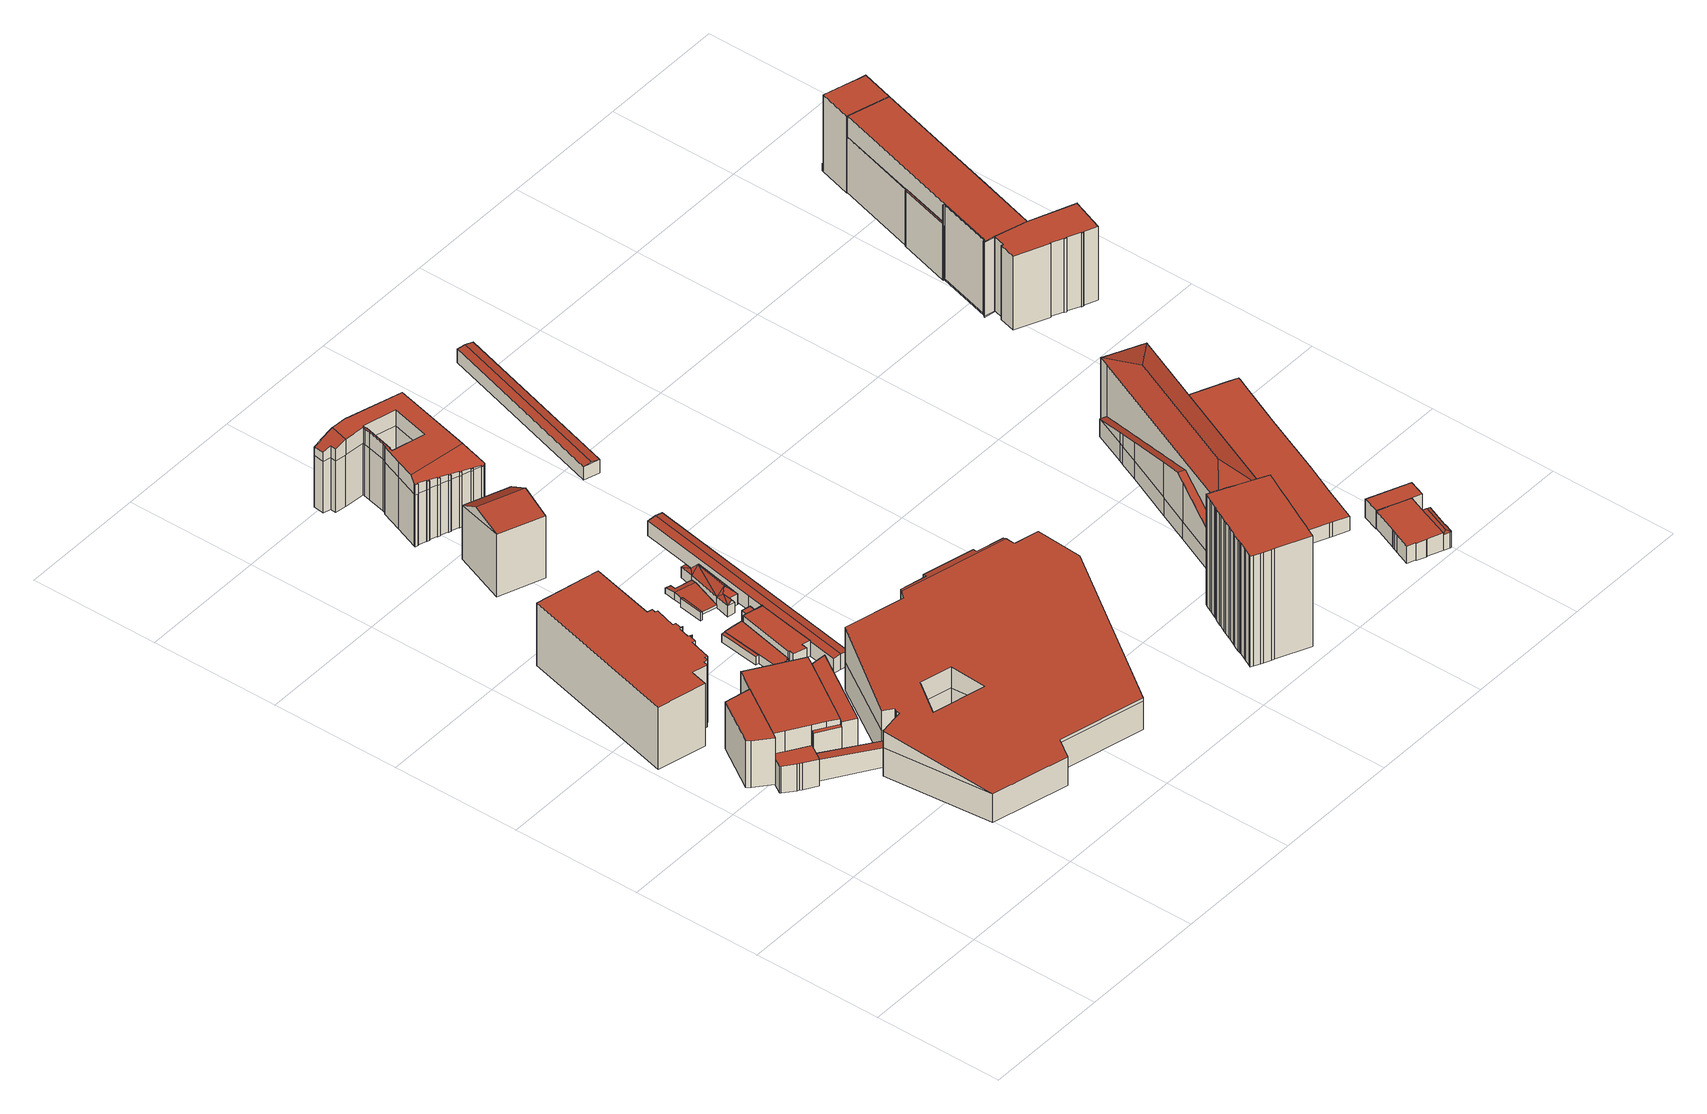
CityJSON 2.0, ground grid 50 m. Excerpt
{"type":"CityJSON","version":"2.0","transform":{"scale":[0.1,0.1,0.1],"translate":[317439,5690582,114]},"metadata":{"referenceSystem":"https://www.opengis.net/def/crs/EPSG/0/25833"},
"CityObjects":{
"building1":{"type":"Building","attributes":{"Dachtyp_tdc":"tdcPolyFlatRoof","Gemeindeschluessel":14713000,"Dachneigung":0,"QualitaetDacherkennung":82,"Geometrietyp2DReferenz":"3000","function":"31001_9998","roofType":"1000","measuredHeight":19.94},"geometry":[{"type":"MultiSurface","lod":"2","boundaries":[[[0,1,2,3]],[[1,4,5,2]],[[4,6,7,5]],[[6,8,9,7]],[[8,10,11,9]],[[10,0,3,11]],[[10,8,6,4,1,0]],[[3,2,5,7,9,11]]],"semantics":{"surfaces":[{"type":"WallSurface"},{"type":"RoofSurface"},{"type":"GroundSurface"}],"values":[0,0,0,0,0,0,1,2]}}]},
"building2":{"type":"Building","attributes":{"Gemeindeschluessel":14713000,"Geometrietyp2DReferenz":"3000","function":"31001_9998","roofType":"9999"},"children":["building2-1","building2-2"]},
"building2-1":{"type":"BuildingPart","attributes":{"Dachtyp_tdc":"tdcPolyFlatRoof","Dachneigung":0,"QualitaetDacherkennung":34,"Geometrietyp2DReferenz":"3000","roofType":"1000","measuredHeight":11.23},"parents":["building2"],"geometry":[{"type":"MultiSurface","lod":"2","boundaries":[[[12,13,14,15]],[[13,16,17,14]],[[16,18,19,17]],[[18,20,21,19]],[[20,22,23,21]],[[20,18,16,13,12,24,25,26,27,28,29,22]],[[23,30,31,32,33,34,35,15,14,17,19,21]],[[22,29,30,23]],[[29,28,31,30]],[[28,27,32,31]],[[27,26,36,33,32]],[[25,24,35,34,37]],[[24,12,15,35]],[[37,36,26,25]],[[37,34,33,36]]],"semantics":{"surfaces":[{"type":"WallSurface"},{"type":"RoofSurface"},{"type":"GroundSurface"},{"type":"ClosureSurface"}],"values":[0,0,0,0,0,1,2,0,0,0,0,0,0,0,3]}}]},
"building2-2":{"type":"BuildingPart","attributes":{"Dachtyp_tdc":"tdcPolyFlatRoof","Dachneigung":2.83,"QualitaetDacherkennung":65,"Geometrietyp2DReferenz":"3000","roofType":"2100","measuredHeight":9.25},"parents":["building2"],"geometry":[{"type":"MultiSurface","lod":"2","boundaries":[[[38,39,40,41]],[[39,37,34,40]],[[36,42,43,33]],[[42,44,45,43]],[[44,46,47,45]],[[46,38,41,47]],[[46,44,42,36,37,39,38]],[[41,40,34,33,43,45,47]],[[36,33,34,37]]],"semantics":{"surfaces":[{"type":"WallSurface"},{"type":"RoofSurface"},{"type":"GroundSurface"},{"type":"ClosureSurface"}],"values":[0,0,0,0,0,0,1,2,3]}}]},
"building3":{"type":"Building","attributes":{"name":"Kustodie,Universität Leipzig","Dachtyp_tdc":"tdcPolyFlatRoof","Gemeindeschluessel":14713000,"Dachneigung":0,"QualitaetDacherkennung":0,"Geometrietyp2DReferenz":"3000","BezugspunktDach":"2000","function":"31001_3034","measuredHeight":26.54},"geometry":[{"type":"MultiSurface","lod":"2","boundaries":[[[48,49,50,51,52,53,54,55,56,57,58,59,60,61,62,63,64,65,66,67,68,69,70,71]],[[62,61,72,73]],[[71,70,74,75]],[[70,69,76,74]],[[69,68,77,76]],[[68,67,78,77]],[[67,66,79,78]],[[66,65,80,79]],[[65,64,81,80]],[[64,63,82,81]],[[63,62,73,82]],[[58,57,83,84]],[[61,60,85,72]],[[60,59,86,85]],[[59,58,84,86]],[[57,56,87,83]],[[56,55,88,87]],[[55,54,89,88]],[[54,53,90,89]],[[53,52,91,90]],[[52,51,92,91]],[[51,50,93,92]],[[50,49,94,93]],[[49,48,95,94]],[[48,71,75,95]],[[75,74,76,77,78,79,80,81,82,73,72,85,86,84,83,87,88,89,90,91,92,93,94,95]]],"semantics":{"surfaces":[{"type":"RoofSurface"},{"type":"WallSurface"},{"type":"GroundSurface"}],"values":[0,1,1,1,1,1,1,1,1,1,1,1,1,1,1,1,1,1,1,1,1,1,1,1,1,2]}}]},
"building4":{"type":"Building","attributes":{"Dachtyp_tdc":"tdcPolyFlatRoof","Gemeindeschluessel":14713000,"Dachneigung":0,"QualitaetDacherkennung":88,"Geometrietyp2DReferenz":"3000","function":"31001_9998","roofType":"1000","measuredHeight":20.1},"geometry":[{"type":"MultiSurface","lod":"2","boundaries":[[[96,97,98,99]],[[97,100,101,98]],[[100,102,103,101]],[[102,104,105,103]],[[104,10,106,105]],[[10,8,107,106]],[[8,108,109,107]],[[108,110,111,109]],[[110,112,113,111]],[[112,96,99,113]],[[112,110,108,8,10,104,102,100,97,96]],[[99,98,101,103,105,106,107,109,111,113]]],"semantics":{"surfaces":[{"type":"WallSurface"},{"type":"RoofSurface"},{"type":"GroundSurface"}],"values":[0,0,0,0,0,0,0,0,0,0,1,2]}}]},
"building5":{"type":"Building","attributes":{"Gemeindeschluessel":14713000,"Geometrietyp2DReferenz":"3000","function":"31001_9998","roofType":"9999"},"children":["building5-1","building5-2"]},
"building5-1":{"type":"BuildingPart","attributes":{"Dachtyp_tdc":"tdcPolyFlatRoof","Dachneigung":0,"QualitaetDacherkennung":3,"Geometrietyp2DReferenz":"3000","roofType":"1000","measuredHeight":17.91},"parents":["building5"],"geometry":[{"type":"MultiSurface","lod":"2","boundaries":[[[114,115,116,117]],[[115,118,101,116]],[[118,119,99,101]],[[119,118,115,114]],[[117,116,101,99]],[[117,99,119,114]]],"semantics":{"surfaces":[{"type":"WallSurface"},{"type":"RoofSurface"},{"type":"GroundSurface"},{"type":"ClosureSurface"}],"values":[0,0,0,1,2,3]}}]},
"building5-2":{"type":"BuildingPart","attributes":{"Dachtyp_tdc":"tdcPolyFlatRoof","Dachneigung":0,"QualitaetDacherkennung":80,"Geometrietyp2DReferenz":"3000","roofType":"1000","measuredHeight":20.14},"parents":["building5"],"geometry":[{"type":"MultiSurface","lod":"2","boundaries":[[[120,121,122,123]],[[121,124,114,117,122]],[[96,112,113,99,119]],[[112,120,123,113]],[[112,96,124,121,120]],[[123,122,117,99,113]],[[119,114,124,96]],[[119,99,117,114]]],"semantics":{"surfaces":[{"type":"WallSurface"},{"type":"RoofSurface"},{"type":"GroundSurface"},{"type":"ClosureSurface"}],"values":[0,0,0,0,1,2,0,3]}}]},
"building6":{"type":"Building","attributes":{"Gemeindeschluessel":14713000,"Geometrietyp2DReferenz":"3000","function":"31001_9998","roofType":"9999"},"children":["building6-1","building6-2","building6-3","building6-4"]},
"building6-1":{"type":"BuildingPart","attributes":{"Dachtyp_tdc":"tdcPolyFlatRoof","Dachneigung":0,"QualitaetDacherkennung":92,"Geometrietyp2DReferenz":"3000","roofType":"1000","measuredHeight":3.62},"parents":["building6"],"geometry":[{"type":"MultiSurface","lod":"2","boundaries":[[[125,126,127,128]],[[126,129,130,127]],[[129,131,132,130]],[[131,133,134,135,132]],[[136,137,138,139,140]],[[137,141,142,138]],[[141,143,144,142]],[[141,137,136,133,131,129,126,125,143]],[[144,128,127,130,132,135,139,138,142]],[[128,144,143,125]],[[140,134,133,136]],[[140,139,135,134]]],"semantics":{"surfaces":[{"type":"WallSurface"},{"type":"RoofSurface"},{"type":"GroundSurface"},{"type":"ClosureSurface"}],"values":[0,0,0,0,0,0,0,1,2,3,0,3]}}]},
"building6-2":{"type":"BuildingPart","attributes":{"Dachtyp_tdc":"tdcPolyFlatRoof","Dachneigung":0,"QualitaetDacherkennung":89,"Geometrietyp2DReferenz":"3000","roofType":"1000","measuredHeight":3.5},"parents":["building6"],"geometry":[{"type":"MultiSurface","lod":"2","boundaries":[[[145,146,147,148]],[[146,140,139,147]],[[140,146,145,134]],[[135,148,147,139]],[[134,145,148,135]],[[135,139,140,134]]],"semantics":{"surfaces":[{"type":"WallSurface"},{"type":"RoofSurface"},{"type":"GroundSurface"},{"type":"ClosureSurface"}],"values":[0,0,1,2,0,3]}}]},
"building6-3":{"type":"BuildingPart","attributes":{"Dachtyp_tdc":"tdcPolyFlatRoof","Dachneigung":0,"QualitaetDacherkennung":37,"Geometrietyp2DReferenz":"3000","roofType":"1000","measuredHeight":6.51},"parents":["building6"],"geometry":[{"type":"MultiSurface","lod":"2","boundaries":[[[149,150,151,152]],[[150,153,125,128,151]],[[154,155,156,144,143]],[[157,158,159,160]],[[158,161,162,159]],[[161,163,164,162]],[[163,165,166,164]],[[165,149,152,166]],[[165,163,161,158,157,155,154,153,150,149]],[[152,151,128,144,156,160,159,162,164,166]],[[143,125,153,154]],[[143,144,128,125]],[[160,156,155,157]]],"semantics":{"surfaces":[{"type":"WallSurface"},{"type":"RoofSurface"},{"type":"GroundSurface"},{"type":"ClosureSurface"}],"values":[0,0,0,0,0,0,0,0,1,2,0,3,3]}}]},
"building6-4":{"type":"BuildingPart","attributes":{"Dachtyp_tdc":"tdcPolyFlatRoof","Dachneigung":0,"QualitaetDacherkennung":63,"Geometrietyp2DReferenz":"3000","roofType":"1000","measuredHeight":6.68},"parents":["building6"],"geometry":[{"type":"MultiSurface","lod":"2","boundaries":[[[167,168,169,170]],[[168,171,172,169]],[[171,173,174,172]],[[173,175,157,160,174]],[[176,167,170,156,155]],[[176,175,173,171,168,167]],[[170,169,172,174,160,156]],[[155,157,175,176]],[[155,156,160,157]]],"semantics":{"surfaces":[{"type":"WallSurface"},{"type":"RoofSurface"},{"type":"GroundSurface"},{"type":"ClosureSurface"}],"values":[0,0,0,0,0,1,2,0,3]}}]},
"building7":{"type":"Building","attributes":{"name":"Gewandhaus zu Leipzig","Dachtyp_tdc":"tdcFreeFormRoof","Gemeindeschluessel":14713000,"Dachneigung":10.01,"QualitaetDacherkennung":4,"Geometrietyp2DReferenz":"3000","function":"31001_3032","roofType":"5000","measuredHeight":27.08},"geometry":[{"type":"MultiSurface","lod":"2","boundaries":[[[177,178,179,180]],[[178,181,182,179]],[[183,184,185,186]],[[184,187,188,185]],[[187,189,190,188]],[[189,191,192,190]],[[193,194,195,196,197,198,199,200]],[[201,202,203,204,205,206,207,208,209,210,211,212,213,214,215,200,199,216],[217,218,219,220]],[[221,216,199,198,222]],[[223,201,216,221]],[[224,215,214,225]],[[226,193,200,215,224]],[[225,214,213,227]],[[227,213,212,228]],[[228,212,211,229]],[[229,211,210]],[[209,208,230]],[[230,208,207,231]],[[231,207,206,183]],[[181,217,220,232]],[[232,220,219,177]],[[177,219,218,178]],[[178,218,217,181]],[[183,206,205,184]],[[184,205,204,187]],[[187,204,203,189]],[[189,203,202,191]],[[191,202,201,223]],[[222,198,197,233]],[[233,197,196,234]],[[234,196,195,235]],[[235,195,194,236]],[[236,194,193,226]],[[192,237,238,239,240,241,242,243,244,245,246,247,248,249,250,251,252,253,186,185,188,190],[182,254,180,179]],[[191,223,237,192]],[[223,221,238,237]],[[221,222,239,238]],[[222,233,240,239]],[[233,234,241,240]],[[234,235,242,241]],[[235,236,243,242]],[[236,226,244,243]],[[226,224,245,244]],[[224,225,246,245]],[[225,227,247,246]],[[227,228,248,247]],[[228,229,249,248]],[[229,210,250,249]],[[210,209,251,250]],[[209,230,252,251]],[[230,231,253,252]],[[231,183,186,253]],[[181,232,254,182]],[[232,177,180,254]]],"semantics":{"surfaces":[{"type":"WallSurface"},{"type":"RoofSurface"},{"type":"GroundSurface"}],"values":[0,0,0,0,0,0,1,1,0,0,0,0,0,0,0,0,0,0,0,0,0,0,0,0,0,0,0,0,0,0,0,0,0,2,0,0,0,0,0,0,0,0,0,0,0,0,0,0,0,0,0,0,0,0]}}]},
"building8":{"type":"Building","attributes":{"Dachtyp_tdc":"tdcGableRoof","Gemeindeschluessel":14713000,"Dachneigung":10.19,"QualitaetDacherkennung":39,"Geometrietyp2DReferenz":"3000","function":"31001_9998","roofType":"3100","measuredHeight":28.81},"geometry":[{"type":"MultiSurface","lod":"2","boundaries":[[[255,256,257,258]],[[256,259,260,257]],[[259,261,262,260]],[[261,255,258,262]],[[259,256,263]],[[255,261,264]],[[256,255,264,263]],[[261,259,263,264]],[[258,257,260,262]]],"semantics":{"surfaces":[{"type":"WallSurface"},{"type":"RoofSurface"},{"type":"GroundSurface"}],"values":[0,0,0,0,0,0,1,1,2]}}]},
"building9":{"type":"Building","attributes":{"Gemeindeschluessel":14713000,"Geometrietyp2DReferenz":"3000","function":"31001_9998","roofType":"9999"},"children":["building9-1","building9-2"]},
"building9-1":{"type":"BuildingPart","attributes":{"Dachtyp_tdc":"tdcGableRoof","Dachneigung":10.36,"QualitaetDacherkennung":42,"Geometrietyp2DReferenz":"3000","roofType":"3100","measuredHeight":3.17},"parents":["building9"],"geometry":[{"type":"MultiSurface","lod":"2","boundaries":[[[265,266,267,268]],[[266,269,270,267]],[[269,271,272,270]],[[271,273,274,272]],[[273,275,276,274]],[[275,277,278,276]],[[279,280,281,282]],[[280,283,284,281]],[[283,285,286,284]],[[285,287,288,286]],[[287,265,268,288]],[[283,280,279,277,275,273,271]],[[271,269,266,265,287,285,283]],[[268,267,270,272,274,276,278,282,281,284,286,288]],[[282,278,277,279]]],"semantics":{"surfaces":[{"type":"WallSurface"},{"type":"RoofSurface"},{"type":"GroundSurface"},{"type":"ClosureSurface"}],"values":[0,0,0,0,0,0,0,0,0,0,0,1,1,2,3]}}]},
"building9-2":{"type":"BuildingPart","attributes":{"Dachtyp_tdc":"tdcPolyFlatRoof","Dachneigung":0,"QualitaetDacherkennung":47,"Geometrietyp2DReferenz":"3000","roofType":"1000","measuredHeight":3.51},"parents":["building9"],"geometry":[{"type":"MultiSurface","lod":"2","boundaries":[[[289,290,291,292]],[[290,293,279,282,291]],[[294,289,292,278,277]],[[294,293,290,289]],[[292,291,282,278]],[[277,279,293,294]],[[277,278,282,279]]],"semantics":{"surfaces":[{"type":"WallSurface"},{"type":"RoofSurface"},{"type":"GroundSurface"},{"type":"ClosureSurface"}],"values":[0,0,0,1,2,0,3]}}]},
"building10":{"type":"Building","attributes":{"Dachtyp_tdc":"tdcFreeFormRoof","Gemeindeschluessel":14713000,"Dachneigung":47.66,"QualitaetDacherkennung":9,"Geometrietyp2DReferenz":"3000","function":"31001_9998","roofType":"5000","measuredHeight":7.97},"geometry":[{"type":"MultiSurface","lod":"2","boundaries":[[[295,296,297,298]],[[296,299,300,297]],[[299,301,302,300]],[[301,303,304,302]],[[303,305,306,304]],[[305,307,274,306]],[[307,308,270,274]],[[308,309,310,270]],[[309,311,312,310]],[[311,295,298,312]],[[313,311,309]],[[309,314,313]],[[308,314,309]],[[308,315,314]],[[307,315,308]],[[307,316,315]],[[307,317,316]],[[305,317,307]],[[317,305,318]],[[318,305,303]],[[317,318,303,301]],[[316,317,301,299]],[[315,316,299,296]],[[314,315,296,295]],[[313,314,295,311]],[[298,297,300,302,304,306,274,270,310,312]]],"semantics":{"surfaces":[{"type":"WallSurface"},{"type":"RoofSurface"},{"type":"GroundSurface"}],"values":[0,0,0,0,0,0,0,0,0,0,1,1,1,1,1,1,1,1,1,0,1,1,1,1,1,2]}}]},
"building11":{"type":"Building","attributes":{"Gemeindeschluessel":14713000,"Dachneigung":81.08,"Dachorientierung":10.27,"MittlereTraufHoehe":121.99,"QualitaetDacherkennung":98,"ObjektHoehe":6.64,"BodenHoehe":115.72,"Geometrietyp2DReferenz":"3000","AbsoluteHoehe":122.36,"Dachflaeche":582.38,"function":"31001_9998","roofType":"3100","measuredHeight":6.64,"storeysAboveGround":2},"geometry":[{"type":"MultiSurface","lod":"2","boundaries":[[[319,320,321,322]],[[320,323,324,321]],[[323,325,326,324]],[[325,327,328,326]],[[327,329,330,328]],[[329,331,332,330]],[[331,333,334,332]],[[333,319,322,334]],[[329,327,325,323,320]],[[320,319,333,331,329]],[[322,321,324,326,328,330,332,334]]],"semantics":{"surfaces":[{"type":"WallSurface"},{"type":"RoofSurface"},{"type":"GroundSurface"}],"values":[0,0,0,0,0,0,0,0,1,1,2]}}]},
"building12":{"type":"Building","attributes":{"Dachtyp_tdc":"tdcFreeFormRoof","Gemeindeschluessel":14713000,"Dachneigung":0.647,"QualitaetDacherkennung":25,"Geometrietyp2DReferenz":"3000","function":"31001_2000","roofType":"5000","measuredHeight":28.85},"geometry":[{"type":"MultiSurface","lod":"2","boundaries":[[[335,336,337,338]],[[338,337,339,340]],[[340,339,341]],[[342,343,344,345]],[[346,347,343,342]],[[345,344,348,349]],[[349,348,350,351]],[[351,350,352,353]],[[353,352,354,355]],[[355,354,356,357]],[[358,359,360,361]],[[362,363,359,358]],[[361,360,364,365]],[[366,367,368,369]],[[370,371,372,367,366]],[[369,368,373,374]],[[374,373,375,376]],[[376,375,377,378]],[[378,377,379,380]],[[380,379,381,382]],[[382,381,383,384]],[[384,383,385,386]],[[386,385,387,388]],[[388,387,389,390]],[[390,389,391,392]],[[392,391,393,394]],[[394,393,395,396]],[[396,395,397,398]],[[398,397,399,400]],[[400,399,401,402]],[[402,401,403,404]],[[404,403,405,406]],[[406,405,407,408]],[[408,407,409,410]],[[410,409,411,412]],[[412,411,413,414]],[[414,413,363,362]],[[415,416,417]],[[417,416,418,419]],[[419,418,371,370]],[[420,421,422,423,424,425,426,427,428,429,430,431,432,433,434,435,436,437,438,439,440,441,442,443,444,445,446,447,448,449,450,451,452,453,454,455,456,457,458,459,460,461,462,463,464,465,466,467,468,469,470,471,472],[473,474,475,476,477,478,479,480]],[[341,415,421,420]],[[415,417,422,421]],[[417,419,423,422]],[[419,370,424,423]],[[370,366,425,424]],[[366,369,426,425]],[[369,374,427,426]],[[374,376,428,427]],[[376,378,429,428]],[[378,380,430,429]],[[380,382,431,430]],[[382,384,432,431]],[[384,386,433,432]],[[386,388,434,433]],[[388,390,435,434]],[[390,392,436,435]],[[392,394,437,436]],[[394,396,438,437]],[[396,398,439,438]],[[398,400,440,439]],[[400,402,441,440]],[[402,404,442,441]],[[404,406,443,442]],[[406,408,444,443]],[[408,410,445,444]],[[410,412,446,445]],[[412,414,447,446]],[[414,362,448,447]],[[362,358,449,448]],[[358,361,450,449]],[[361,365,451,450]],[[365,481,452,451]],[[481,482,453,452]],[[482,483,454,453]],[[483,484,455,454]],[[484,485,456,455]],[[485,486,457,456]],[[487,488,474,473]],[[488,489,475,474]],[[489,490,476,475]],[[490,491,477,476]],[[491,492,478,477]],[[492,493,479,478]],[[493,494,480,479]],[[494,487,473,480]],[[486,495,458,457]],[[495,346,459,458]],[[346,342,460,459]],[[342,345,461,460]],[[345,349,462,461]],[[349,351,463,462]],[[351,353,464,463]],[[353,355,465,464]],[[355,357,466,465]],[[357,496,467,466]],[[496,497,468,467]],[[497,498,469,468]],[[498,335,470,469]],[[335,338,471,470]],[[338,340,472,471]],[[340,341,420,472]],[[415,341,499,500,372,371,418,416]],[[363,413,411,409,407,405,403,401,399,397,395,393,391,389,387,385,383,381,379,377,375,373,368,367,372,500,501,364,360,359]],[[347,356,354,352,350,348,344,343]],[[341,339,337,336,502,503,499]],[[504,505,506,507,508,509,501,500,499,503,510,356,347,511],[512,513,514,515,516,517,518,519]],[[495,511,347,346]],[[486,504,511,495]],[[496,510,503,497]],[[357,356,510,496]],[[365,364,501,509,481]],[[481,509,508,482]],[[482,508,507,483]],[[483,507,506,484]],[[484,506,505,485]],[[485,505,504,486]],[[487,512,519,488]],[[488,519,518,489]],[[489,518,517,490]],[[490,517,516,491]],[[491,516,515,492]],[[492,515,514,493]],[[493,514,513,494]],[[494,513,512,487]],[[497,503,502,498]],[[498,502,336,335]]],"semantics":{"surfaces":[{"type":"WallSurface"},{"type":"GroundSurface"},{"type":"RoofSurface"}],"values":[0,0,0,0,0,0,0,0,0,0,0,0,0,0,0,0,0,0,0,0,0,0,0,0,0,0,0,0,0,0,0,0,0,0,0,0,0,0,0,0,1,0,0,0,0,0,0,0,0,0,0,0,0,0,0,0,0,0,0,0,0,0,0,0,0,0,0,0,0,0,0,0,0,0,0,0,0,0,0,0,0,0,0,0,0,0,0,0,0,0,0,0,0,0,0,0,0,0,0,0,0,0,2,2,2,2,2,0,0,0,0,0,0,0,0,0,0,0,0,0,0,0,0,0,0,0,0]}}]},
"building13":{"type":"Building","attributes":{"Dachtyp_tdc":"tdcPolyFlatRoof","Gemeindeschluessel":14713000,"Dachneigung":0,"QualitaetDacherkennung":11,"Geometrietyp2DReferenz":"3000","function":"31001_2071","roofType":"1000","measuredHeight":47.09},"geometry":[{"type":"MultiSurface","lod":"2","boundaries":[[[520,521,522,523]],[[521,524,525,522]],[[524,526,527,525]],[[526,528,529,527]],[[528,530,531,529]],[[530,532,533,531]],[[532,534,535,533]],[[534,536,537,535]],[[536,538,539,537]],[[538,540,541,539]],[[540,542,543,541]],[[542,544,545,543]],[[544,546,547,545]],[[546,548,549,547]],[[548,550,551,549]],[[550,552,553,551]],[[552,554,555,553]],[[554,556,557,555]],[[556,558,559,557]],[[558,560,561,559]],[[560,562,563,561]],[[562,564,565,563]],[[564,566,567,565]],[[566,568,569,567]],[[568,570,571,569]],[[570,572,573,571]],[[572,574,575,573]],[[574,576,577,575]],[[576,578,579,577]],[[578,580,581,579]],[[580,582,583,581]],[[582,584,585,583]],[[584,586,587,585]],[[584,582,580,578,576,574,572,570,568,566,564,562,560,558,556,554,552,550,548,546,544,542,540,538,536,534,532,530,528,526,524,521,520,588,589,590,591,592,593,594,595,596,597,598,599,600,601,602,586]],[[587,603,604,605,606,607,608,609,610,611,612,613,614,615,616,617,523,522,525,527,529,531,533,535,537,539,541,543,545,547,549,551,553,555,557,559,561,563,565,567,569,571,573,575,577,579,581,583,585]],[[586,602,603,587]],[[602,601,604,603]],[[601,600,605,604]],[[600,599,606,605]],[[599,598,607,606]],[[598,597,608,607]],[[597,596,609,608]],[[596,595,610,609]],[[595,594,611,610]],[[594,593,612,611]],[[593,592,613,612]],[[592,591,614,613]],[[591,590,615,614]],[[590,589,616,615]],[[589,588,617,616]],[[588,520,523,617]]],"semantics":{"surfaces":[{"type":"WallSurface"},{"type":"RoofSurface"},{"type":"GroundSurface"}],"values":[0,0,0,0,0,0,0,0,0,0,0,0,0,0,0,0,0,0,0,0,0,0,0,0,0,0,0,0,0,0,0,0,0,1,2,0,0,0,0,0,0,0,0,0,0,0,0,0,0,0,0]}}]},
"building14":{"type":"Building","attributes":{"Gemeindeschluessel":14713000,"Dachneigung":80.63,"Dachorientierung":16.43,"MittlereTraufHoehe":121.22,"QualitaetDacherkennung":100,"ObjektHoehe":6.26,"BodenHoehe":115.47,"Geometrietyp2DReferenz":"3000","AbsoluteHoehe":121.74,"Dachflaeche":461.34,"function":"31001_9998","roofType":"3100","measuredHeight":6.26,"storeysAboveGround":2},"geometry":[{"type":"MultiSurface","lod":"2","boundaries":[[[618,619,620,621]],[[619,622,623,620]],[[622,624,625,623]],[[624,618,621,625]],[[622,619,626]],[[618,624,627]],[[619,618,627,626]],[[624,622,626,627]],[[621,620,623,625]]],"semantics":{"surfaces":[{"type":"WallSurface"},{"type":"RoofSurface"},{"type":"GroundSurface"}],"values":[0,0,0,0,0,0,1,1,2]}}]},
"building15":{"type":"Building","attributes":{"Dachtyp_tdc":"tdcPolyFlatRoof","Gemeindeschluessel":14713000,"Dachneigung":0,"QualitaetDacherkennung":67,"Geometrietyp2DReferenz":"3000","function":"31001_2071","roofType":"1000","measuredHeight":26.96},"geometry":[{"type":"MultiSurface","lod":"2","boundaries":[[[628,629,630,631]],[[629,632,633,630]],[[632,634,635,633]],[[634,628,631,635]],[[634,632,629,628]],[[631,630,633,635]]],"semantics":{"surfaces":[{"type":"WallSurface"},{"type":"RoofSurface"},{"type":"GroundSurface"}],"values":[0,0,0,0,1,2]}}]},
"building16":{"type":"Building","attributes":{"Gemeindeschluessel":14713000,"Dachtyp_tdc":"tdcFreeFormRoof","Dachneigung":18.5,"QualitaetDacherkennung":0,"Geometrietyp2DReferenz":"3000","BezugspunktDach":"2000","function":"31001_2071","measuredHeight":25.78},"geometry":[{"type":"MultiSurface","lod":"2","boundaries":[[[636,637,638,639,640,641]],[[642,643,644,645,646,636,641,647]],[[648,649,650,651]],[[649,652,653,650]],[[652,654,655,653]],[[656,657,658,659]],[[654,642,660,655]],[[642,647,661,660]],[[647,656,659,661]],[[657,662,663,658]],[[664,637,636,646,648]],[[648,646,645,649]],[[656,640,639,657]],[[647,641,640,656]],[[657,639,638,662]],[[662,638,637,664]],[[662,664,665,663]],[[664,648,651,665]],[[652,644,643,654]],[[654,643,642]],[[649,645,644,652]],[[663,665,651,650,653,655,660,661,659,658]]],"semantics":{"surfaces":[{"type":"RoofSurface"},{"type":"WallSurface"},{"type":"GroundSurface"}],"values":[0,0,1,1,1,1,1,1,1,1,1,1,1,1,1,1,1,1,1,1,1,2]}}]},
"building17":{"type":"Building","attributes":{"Dachtyp_tdc":"tdcHipRoof","Gemeindeschluessel":14713000,"Dachneigung":24.5,"QualitaetDacherkennung":16,"Geometrietyp2DReferenz":"3000","function":"31001_2071","roofType":"3200","measuredHeight":33.74},"geometry":[{"type":"MultiSurface","lod":"2","boundaries":[[[666,667,668,669]],[[667,670,671,668]],[[670,672,673,671]],[[672,674,675,673]],[[674,676,677,675]],[[676,678,679,677]],[[678,680,681,679]],[[682,683,630,633]],[[683,666,669,630]],[[680,684,685,681]],[[684,682,633,685]],[[678,676,674,672,670,667,686]],[[683,682,684,687]],[[667,666,683,687,686]],[[684,680,678,686,687]],[[633,630,669,668,671,673,675,677,679,681,685]]],"semantics":{"surfaces":[{"type":"WallSurface"},{"type":"RoofSurface"},{"type":"GroundSurface"}],"values":[0,0,0,0,0,0,0,0,0,0,0,1,1,1,1,2]}}]},
"building18":{"type":"Building","attributes":{"Gemeindeschluessel":14713000,"Geometrietyp2DReferenz":"3000","function":"31001_9998","roofType":"9999"},"children":["building18-1","building18-2"]},
"building18-1":{"type":"BuildingPart","attributes":{"Dachtyp_tdc":"tdcPolyFlatRoof","Dachneigung":0,"QualitaetDacherkennung":74,"Geometrietyp2DReferenz":"3000","roofType":"1000","measuredHeight":7.36},"parents":["building18"],"geometry":[{"type":"MultiSurface","lod":"2","boundaries":[[[688,689,690,691]],[[689,692,693,690]],[[692,694,695,693]],[[694,696,697,695]],[[696,698,699,697]],[[698,700,701,699]],[[700,702,703,701]],[[702,704,705,703]],[[702,700,698,696,694,692,689,688,706,707,708,709,710,711,704]],[[705,712,713,714,715,716,717,691,690,693,695,697,699,701,703]],[[704,711,712,705]],[[711,710,713,712]],[[710,709,718,714,713]],[[708,707,716,715,719]],[[707,706,717,716]],[[706,688,691,717]],[[719,718,709,708]],[[719,715,714,718]]],"semantics":{"surfaces":[{"type":"WallSurface"},{"type":"RoofSurface"},{"type":"GroundSurface"},{"type":"ClosureSurface"}],"values":[0,0,0,0,0,0,0,0,1,2,0,0,0,0,0,0,0,3]}}]},
"building18-2":{"type":"BuildingPart","attributes":{"Dachtyp_tdc":"tdcFreeFormRoof","Dachneigung":25.17,"QualitaetDacherkennung":26,"Geometrietyp2DReferenz":"3000","roofType":"5000","measuredHeight":7.26},"parents":["building18"],"geometry":[{"type":"MultiSurface","lod":"2","boundaries":[[[720,721,722,723]],[[721,724,725,722]],[[724,726,727,725]],[[726,728,729,727]],[[728,719,715,729]],[[718,730,731,714]],[[730,732,733,731]],[[732,720,723,733]],[[718,719,734,735]],[[719,728,726,734]],[[726,724,721,720,732,730,735,734]],[[730,718,735]],[[723,722,725,727,729,715,714,731,733]],[[719,718,714,715]]],"semantics":{"surfaces":[{"type":"WallSurface"},{"type":"RoofSurface"},{"type":"GroundSurface"},{"type":"ClosureSurface"}],"values":[0,0,0,0,0,0,0,0,1,1,1,1,2,3]}}]},
"building19":{"type":"Building","attributes":{"Dachtyp_tdc":"tdcPolyFlatRoof","Gemeindeschluessel":14713000,"Dachneigung":0,"QualitaetDacherkennung":64,"Geometrietyp2DReferenz":"3000","function":"31001_9998","roofType":"1000","measuredHeight":7.85},"geometry":[{"type":"MultiSurface","lod":"2","boundaries":[[[736,737,738,739]],[[737,740,741,738]],[[740,742,743,741]],[[742,744,745,743]],[[744,746,747,745]],[[746,748,749,747]],[[748,736,739,749]],[[748,746,744,742,740,737,736]],[[739,738,741,743,745,747,749]]],"semantics":{"surfaces":[{"type":"WallSurface"},{"type":"RoofSurface"},{"type":"GroundSurface"}],"values":[0,0,0,0,0,0,0,1,2]}}]},
"building20":{"type":"Building","attributes":{"Dachtyp_tdc":"tdcPolyFlatRoof","Gemeindeschluessel":14713000,"Dachneigung":0,"QualitaetDacherkennung":60,"Geometrietyp2DReferenz":"3000","function":"31001_2071","roofType":"1000","measuredHeight":6.04},"geometry":[{"type":"MultiSurface","lod":"2","boundaries":[[[750,751,752,753]],[[751,754,755,752]],[[754,756,757,755]],[[756,758,759,757]],[[758,760,761,759]],[[760,762,763,761]],[[762,764,765,763]],[[764,766,767,765]],[[766,768,769,767]],[[768,770,771,769]],[[770,772,773,771]],[[772,774,775,773]],[[774,776,777,775]],[[776,778,779,777]],[[778,780,781,779]],[[780,782,783,781]],[[782,750,753,783]],[[782,780,778,776,774,772,770,768,766,764,762,760,758,756,754,751,750]],[[753,752,755,757,759,761,763,765,767,769,771,773,775,777,779,781,783]]],"semantics":{"surfaces":[{"type":"WallSurface"},{"type":"RoofSurface"},{"type":"GroundSurface"}],"values":[0,0,0,0,0,0,0,0,0,0,0,0,0,0,0,0,0,1,2]}}]},
"building21":{"type":"Building","attributes":{"Dachtyp_tdc":"tdcPolyFlatRoof","Gemeindeschluessel":14713000,"Dachneigung":0,"QualitaetDacherkennung":53,"Geometrietyp2DReferenz":"3000","function":"31001_9998","roofType":"1000","measuredHeight":31.25},"geometry":[{"type":"MultiSurface","lod":"2","boundaries":[[[784,785,786,787]],[[785,788,789,786]],[[788,790,791,789]],[[790,792,793,791]],[[792,794,795,793]],[[794,796,797,795]],[[796,798,799,797]],[[798,800,801,799]],[[800,802,803,801]],[[802,804,805,803]],[[804,806,807,805]],[[806,808,809,807]],[[808,810,811,809]],[[810,812,813,811]],[[812,814,815,813]],[[814,816,817,815]],[[816,818,819,817]],[[818,784,787,819]],[[818,816,814,812,810,808,806,804,802,800,798,796,794,792,790,788,785,784]],[[787,786,789,791,793,795,797,799,801,803,805,807,809,811,813,815,817,819]]],"semantics":{"surfaces":[{"type":"WallSurface"},{"type":"RoofSurface"},{"type":"GroundSurface"}],"values":[0,0,0,0,0,0,0,0,0,0,0,0,0,0,0,0,0,0,1,2]}}]},
"building22":{"type":"Building","attributes":{"Gemeindeschluessel":14713000,"Dachneigung":90,"Dachorientierung":0,"MittlereTraufHoehe":147.32,"QualitaetDacherkennung":75,"ObjektHoehe":31.19,"BodenHoehe":116.13,"Geometrietyp2DReferenz":"3000","AbsoluteHoehe":147.32,"Dachflaeche":378.69,"function":"31001_9998","roofType":"1000","measuredHeight":31.19,"storeysAboveGround":10},"geometry":[{"type":"MultiSurface","lod":"2","boundaries":[[[820,821,822,823]],[[821,824,825,822]],[[824,826,827,825]],[[826,828,829,827]],[[828,830,831,829]],[[830,832,833,831]],[[832,834,835,833]],[[834,836,837,835]],[[836,838,839,837]],[[838,840,841,839]],[[840,842,843,841]],[[842,844,845,843]],[[844,846,847,845]],[[846,848,849,847]],[[848,820,823,849]],[[848,846,844,842,840,838,836,834,832,830,828,826,824,821,820]],[[823,822,825,827,829,831,833,835,837,839,841,843,845,847,849]]],"semantics":{"surfaces":[{"type":"WallSurface"},{"type":"RoofSurface"},{"type":"GroundSurface"}],"values":[0,0,0,0,0,0,0,0,0,0,0,0,0,0,0,1,2]}}]},
"building23":{"type":"Building","attributes":{"Gemeindeschluessel":14713000,"Geometrietyp2DReferenz":"3000","function":"31001_9998","roofType":"9999"},"children":["building23-1","building23-2"]},
"building23-1":{"type":"BuildingPart","attributes":{"Dachtyp_tdc":"tdcFreeFormRoof","Dachneigung":62.14,"QualitaetDacherkennung":25,"Geometrietyp2DReferenz":"3000","roofType":"5000","measuredHeight":24.19},"parents":["building23"],"geometry":[{"type":"MultiSurface","lod":"2","boundaries":[[[850,851,852,853]],[[851,854,855,852]],[[854,856,857,855]],[[856,858,859,857]],[[858,860,861,859]],[[860,862,863,861]],[[864,865,866,867]],[[865,868,869,866]],[[868,870,871,869]],[[870,872,873,871]],[[872,874,875,873]],[[874,850,853,875]],[[870,868,865,876,877]],[[865,864,876]],[[864,862,860,878,879,880,877,876]],[[860,858,856,854,878]],[[854,851,850,879,878]],[[850,874,880,879]],[[874,872,870,877,880]],[[853,852,855,857,859,861,863,867,866,869,871,873,875]],[[867,863,862,864]]],"semantics":{"surfaces":[{"type":"WallSurface"},{"type":"RoofSurface"},{"type":"GroundSurface"},{"type":"ClosureSurface"}],"values":[0,0,0,0,0,0,0,0,0,0,0,0,1,1,1,1,1,1,1,2,3]}}]},
"building23-2":{"type":"BuildingPart","attributes":{"Dachtyp_tdc":"tdcPolyFlatRoof","Dachneigung":0,"QualitaetDacherkennung":51,"Geometrietyp2DReferenz":"3000","roofType":"1000","measuredHeight":32.12},"parents":["building23"],"geometry":[{"type":"MultiSurface","lod":"2","boundaries":[[[881,882,883,884]],[[882,785,885,883]],[[785,784,886,885]],[[784,887,888,886]],[[887,889,890,888]],[[889,891,892,890]],[[891,893,894,892]],[[893,895,896,894]],[[895,897,864,867,896]],[[898,899,900,863,862]],[[899,881,884,900]],[[899,898,897,895,893,891,889,887,784,785,882,881]],[[884,883,885,886,888,890,892,894,896,867,863,900]],[[862,864,897,898]],[[862,863,867,864]]],"semantics":{"surfaces":[{"type":"WallSurface"},{"type":"RoofSurface"},{"type":"GroundSurface"},{"type":"ClosureSurface"}],"values":[0,0,0,0,0,0,0,0,0,0,0,1,2,0,3]}}]},
"building24":{"type":"Building","attributes":{"Dachtyp_tdc":"tdcPolyFlatRoof","Gemeindeschluessel":14713000,"Dachneigung":0,"QualitaetDacherkennung":82,"Geometrietyp2DReferenz":"3000","function":"31001_9998","roofType":"1000","measuredHeight":8.03},"geometry":[{"type":"MultiSurface","lod":"2","boundaries":[[[901,902,903,904]],[[902,905,906,903]],[[905,907,908,906]],[[907,909,910,908]],[[909,911,912,910]],[[911,901,904,912]],[[911,909,907,905,902,901]],[[904,903,906,908,910,912]]],"semantics":{"surfaces":[{"type":"WallSurface"},{"type":"RoofSurface"},{"type":"GroundSurface"}],"values":[0,0,0,0,0,0,1,2]}}]},
"building25":{"type":"Building","attributes":{"Gemeindeschluessel":14713000,"Geometrietyp2DReferenz":"3000","function":"31001_9998","roofType":"9999"},"children":["building25-1","building25-2"]},
"building25-1":{"type":"BuildingPart","attributes":{"Dachtyp_tdc":"tdcPolyFlatRoof","Dachneigung":0,"QualitaetDacherkennung":51,"Geometrietyp2DReferenz":"3000","roofType":"1000","measuredHeight":32.49},"parents":["building25"],"geometry":[{"type":"MultiSurface","lod":"2","boundaries":[[[899,913,914,915]],[[913,916,917,918,914]],[[919,920,921,922,923]],[[920,899,915,921]],[[920,919,916,913,899]],[[915,914,918,922,921]],[[923,917,916,919]],[[923,922,918,917]]],"semantics":{"surfaces":[{"type":"WallSurface"},{"type":"RoofSurface"},{"type":"GroundSurface"},{"type":"ClosureSurface"}],"values":[0,0,0,0,1,2,0,3]}}]},
"building25-2":{"type":"BuildingPart","attributes":{"Dachtyp_tdc":"tdcPolyFlatRoof","Dachneigung":0,"QualitaetDacherkennung":0,"Geometrietyp2DReferenz":"3000","roofType":"9999","measuredHeight":3.08},"parents":["building25"],"geometry":[{"type":"MultiSurface","lod":"2","boundaries":[[[923,924,925,917]],[[917,925,926,918]],[[925,924,927,926]],[[924,923,922,927]],[[918,926,927,922]],[[918,922,923,917]]],"semantics":{"surfaces":[{"type":"RoofSurface"},{"type":"WallSurface"},{"type":"GroundSurface"},{"type":"ClosureSurface"}],"values":[0,1,1,1,2,3]}}]}
},
"vertices":[
[181,968,230],[121,1020,230],[121,1020,31],[181,968,31],[110,1035,230],[110,1035,31],[220,1208,230],[220,1208,31],[320,1186,230],[320,1186,31],[200,997,230],[200,997,31],
[216,886,143],[210,890,143],[210,890,30],[216,886,30],[202,895,143],[202,895,30],[162,928,143],[162,928,30],[158,932,143],[158,932,30],[181,968,143],[181,968,30],[266,854,143],[278,873,143],[296,901,143],[305,916,143],[228,965,143],[194,988,143],[194,988,30],[228,965,30],[305,916,30],[296,901,30],[278,873,30],[266,854,30],[296,901,123],[278,873,123],
[531,733,109],[500,731,110],[500,731,30],[531,733,30],[424,821,115],[424,821,30],[534,752,109],[534,752,30],[530,745,109],[530,745,30],
[370,1532,292],[358,1535,292],[381,1617,292],[372,1620,292],[376,1635,292],[355,1640,292],[417,1893,292],[167,1947,292],[6,1315,292],[194,1269,292],[211,1338,292],[271,1324,292],[276,1342,292],[291,1338,292],[295,1352,292],[305,1349,292],[328,1431,292],[341,1428,292],[349,1458,292],[358,1455,292],[344,1463,292],[356,1506,292],[372,1505,292],[363,1507,292],[291,1338,27],[295,1352,27],[372,1505,27],[363,1507,27],[356,1506,27],[344,1463,27],[358,1455,27],[349,1458,27],[341,1428,27],[328,1431,27],[305,1349,27],[194,1269,27],[211,1338,27],[276,1342,27],[271,1324,27],[6,1315,27],[167,1947,27],[417,1893,27],[355,1640,27],[376,1635,27],[372,1620,27],[381,1617,27],[358,1535,27],[370,1532,27],
[387,864,230],[348,889,230],[348,889,29],[387,864,29],[305,916,230],[305,916,29],[228,965,230],[228,965,29],[194,988,230],[194,988,29],[200,997,29],[320,1186,29],[369,1263,230],[369,1263,29],[563,1139,230],[563,1139,29],[543,1107,230],[543,1107,29],
[378,850,208],[296,901,208],[296,901,29],[378,850,29],[305,916,208],[387,864,208],
[604,1103,230],[424,821,230],[424,821,29],[604,1103,29],[378,850,230],
[669,1306,64],[665,1307,64],[665,1307,27],[669,1306,27],[663,1300,64],[663,1300,27],[614,1312,64],[614,1312,27],[625,1392,64],[625,1392,62],[625,1392,27],[647,1551,64],[692,1545,64],[692,1545,27],[647,1551,27],[647,1551,62],[722,1541,64],[722,1541,27],[720,1533,64],[720,1533,27],
[611,1395,62],[633,1553,62],[633,1553,27],[611,1395,27],
[670,1285,93],[674,1304,93],[674,1304,27],[670,1285,27],[669,1306,93],[720,1533,93],[730,1531,93],[730,1531,27],[797,1513,93],[775,1389,93],[775,1389,27],[797,1513,27],[758,1286,93],[758,1286,27],[725,1292,93],[725,1292,27],[722,1271,93],[722,1271,27],
[735,1552,94],[769,1544,94],[769,1544,27],[735,1552,27],[765,1522,94],[765,1522,27],[798,1516,94],[798,1516,27],[797,1513,94],[730,1531,94],
[805,738,150],[682,769,150],[682,769,29],[805,738,29],[612,659,150],[612,659,29],[531,733,150],[530,745,150],[530,745,29],[531,733,29],[534,752,150],[534,752,29],[537,758,150],[537,758,29],[498,781,150],[498,781,29],[1360,966,298],[1254,993,298],[1257,1009,295],[1059,1057,295],[1055,1042,298],[953,1067,297],[946,1057,300],[1361,956,300],[694,1090,295],[498,781,233],[537,758,231],[534,752,230],[530,745,229],[531,733,227],[500,731,225],[435,724,221],[476,302,150],[772,229,150],[810,292,163],[1142,212,163],[1473,739,267],[1460,901,294],[1364,924,294],[928,1033,295],[612,659,217],[682,769,239],[805,738,239],[816,609,217],[928,1033,150],[953,1067,150],[694,1090,150],[1364,924,150],[1460,901,150],[1360,966,150],[1473,739,150],[1142,212,150],[810,292,150],[435,724,150],[500,731,150],[816,609,150],[1055,1042,150],[1059,1057,150],[1257,1009,150],[1254,993,150],[694,1090,29],[928,1033,29],[953,1067,29],[1055,1042,29],[1059,1057,29],[1257,1009,29],[1254,993,29],[1360,966,29],[1364,924,29],[1460,901,29],[1473,739,29],[1142,212,29],[810,292,29],[772,229,29],[476,302,29],[435,724,29],[500,731,29],[816,609,29],
[445,2479,241],[618,2413,241],[618,2413,13],[445,2479,13],[539,2208,278],[539,2208,13],[367,2274,278],[367,2274,13],[585,2328,301],[413,2394,301],
[739,1850,40],[733,1826,44],[733,1826,17],[739,1850,17],[799,1810,44],[799,1810,17],[794,1789,48],[794,1789,17],[767,1680,28],[767,1680,17],[694,1698,28],[694,1698,17],[689,1678,24],[689,1678,17],[705,1772,41],[706,1771,41],[706,1771,17],[705,1772,17],[712,1810,48],[712,1810,17],[718,1854,40],[718,1854,17],[718,1855,40],[718,1855,17],
[683,1679,52],[696,1774,52],[696,1774,17],[683,1679,17],[705,1772,52],[689,1678,52],
[825,1834,63],[858,1828,63],[858,1828,17],[825,1834,17],[820,1637,63],[820,1637,17],[788,1643,63],[788,1643,17],[782,1617,63],[782,1617,17],[753,1624,63],[753,1624,17],[767,1680,63],[799,1810,63],[812,1863,63],[812,1863,17],[830,1859,63],[830,1859,17],[819,1851,74],[813,1826,74],[826,1806,93],[796,1673,96],[776,1660,79],[768,1620,80],
[807,1167,79],[776,1173,84],[776,1173,17],[807,1167,17],[745,1178,79],[745,1178,17],[820,1591,79],[820,1591,17],[908,2080,79],[908,2080,17],[939,2074,84],[939,2074,17],[970,2069,79],[970,2069,17],[896,1659,79],[896,1659,17],
[583,3000,225],[583,3000,257],[597,2998,253],[597,2998,225],[767,2962,226],[767,2962,225],[768,2962,225],[377,2948,225],[377,2948,275],[380,2971,274],[380,2971,225],[421,2943,225],[421,2943,291],[351,2979,263],[351,2979,225],[356,3021,261],[356,3021,225],[385,3017,272],[385,3017,225],[385,3019,271],[385,3019,225],[439,3014,291],[439,3014,225],[415,2638,225],[415,2638,267],[404,2641,268],[404,2641,225],[416,2640,225],[416,2640,269],[405,2645,272],[405,2645,225],[658,2558,225],[658,2558,226],[649,2561,228],[649,2561,225],[666,2562,225],[666,2562,229],[665,2561,230],[650,2564,230],[650,2564,225],[618,2574,235],[618,2574,225],[618,2571,233],[618,2571,225],[610,2574,234],[610,2574,225],[611,2576,236],[611,2576,225],[577,2587,242],[577,2587,225],[576,2585,240],[576,2585,225],[568,2588,241],[568,2588,225],[569,2590,243],[569,2590,225],[537,2600,249],[537,2600,225],[536,2598,247],[536,2598,225],[527,2601,248],[527,2601,225],[528,2603,250],[528,2603,225],[497,2613,255],[497,2613,225],[496,2611,253],[496,2611,225],[488,2614,255],[488,2614,225],[489,2617,257],[489,2617,225],[457,2627,262],[457,2627,225],[457,2624,260],[457,2624,225],[448,2627,261],[448,2627,225],[448,2629,264],[448,2629,225],[733,2820,225],[724,2788,226],[724,2788,225],[677,2605,229],[677,2605,225],[768,2962,6],[733,2820,6],[724,2788,6],[677,2605,6],[666,2562,6],[658,2558,6],[649,2561,6],[650,2564,6],[618,2574,6],[618,2571,6],[610,2574,6],[611,2576,6],[577,2587,6],[576,2585,6],[568,2588,6],[569,2590,6],[537,2600,6],[536,2598,6],[527,2601,6],[528,2603,6],[497,2613,6],[496,2611,6],[488,2614,6],[489,2617,6],[457,2627,6],[457,2624,6],[448,2627,6],[448,2629,6],[416,2640,6],[415,2638,6],[404,2641,6],[405,2645,6],[440,2737,6],[471,2820,6],[474,2819,6],[478,2833,6],[495,2903,6],[500,2926,6],[501,2935,6],[421,2943,6],[377,2948,6],[380,2971,6],[351,2979,6],[356,3021,6],[385,3017,6],[385,3019,6],[439,3014,6],[467,3011,6],[500,3008,6],[556,3003,6],[583,3000,6],[597,2998,6],[767,2962,6],[505,2926,6],[507,2925,6],[476,2802,6],[474,2803,6],[470,2789,6],[598,2757,6],[636,2907,6],[508,2940,6],[440,2737,225],[471,2820,225],[474,2819,225],[478,2833,225],[495,2903,225],[500,2926,225],[505,2926,225],[507,2925,225],[476,2802,225],[474,2803,225],[470,2789,225],[598,2757,225],[636,2907,225],[508,2940,225],[501,2935,225],[467,3011,225],[500,3008,225],[556,3003,225],[716,2945,294],[639,2632,294],[413,2664,292],[556,3003,268],[500,3008,292],[500,2926,292],[495,2903,292],[478,2833,292],[474,2819,292],[471,2820,292],[440,2737,292],[467,3011,291],[501,2935,292],[505,2926,292],[508,2940,292],[636,2907,293],[598,2757,293],[470,2789,292],[474,2803,292],[476,2802,292],[507,2925,292],
[1677,110,492],[1652,121,492],[1652,121,22],[1677,110,22],[1643,125,492],[1643,125,22],[1620,136,492],[1620,136,22],[1609,141,492],[1609,141,22],[1613,149,492],[1613,149,22],[1625,173,492],[1625,173,22],[1630,182,492],[1630,182,22],[1642,206,492],[1642,206,22],[1645,213,492],[1645,213,22],[1644,214,492],[1644,214,22],[1649,223,492],[1649,223,22],[1659,245,492],[1659,245,22],[1665,255,492],[1665,255,22],[1675,276,492],[1675,276,22],[1681,287,492],[1681,287,22],[1692,309,492],[1692,309,22],[1697,319,492],[1697,319,22],[1708,342,492],[1708,342,22],[1713,351,492],[1713,351,22],[1724,372,492],[1724,372,22],[1729,381,492],[1729,381,22],[1730,380,492],[1730,380,22],[1734,388,492],[1734,388,22],[1745,410,492],[1745,410,22],[1750,420,492],[1750,420,22],[1760,440,492],[1760,440,22],[1765,448,492],[1765,448,22],[1775,443,492],[1775,443,22],[1799,432,492],[1799,432,22],[1808,427,492],[1808,427,22],[1830,417,492],[1830,417,22],[1836,413,492],[1836,413,22],[1862,400,492],[1862,400,22],[1690,104,492],[1816,48,492],[1837,90,492],[1839,92,492],[1852,119,492],[1865,145,492],[1885,183,492],[1890,194,492],[1908,228,492],[1924,261,492],[1926,265,492],[1932,277,492],[1952,314,492],[1968,346,492],[1961,349,492],[1961,349,22],[1968,346,22],[1952,314,22],[1932,277,22],[1926,265,22],[1924,261,22],[1908,228,22],[1890,194,22],[1885,183,22],[1865,145,22],[1852,119,22],[1839,92,22],[1837,90,22],[1816,48,22],[1690,104,22],
[1260,3086,72],[1058,2398,72],[1058,2398,15],[1260,3086,15],[997,2416,72],[997,2416,15],[1200,3104,72],[1200,3104,15],[1027,2407,77],[1230,3095,77],
[1862,400,290],[1911,511,290],[1911,511,20],[1862,400,20],[2014,466,290],[2014,466,20],[1961,349,290],[1961,349,20],
[1980,739,285],[1967,709,271],[1836,413,134],[1862,400,133],[1911,511,185],[2006,728,285],[2200,1238,103],[2144,1110,150],[2136,1093,156],[2103,1017,184],[2021,831,252],[2223,1228,103],[2021,831,103],[2103,1017,103],[2103,1017,28],[2021,831,28],[2136,1093,103],[2136,1093,28],[2144,1110,103],[2144,1110,28],[1911,511,103],[1862,400,103],[1862,400,28],[1911,511,28],[2200,1238,28],[2223,1228,28],[1836,413,103],[1836,413,28],[1967,709,103],[1967,709,28],
[2223,1228,321],[2240,1267,321],[2240,1267,20],[2223,1228,20],[2262,1257,321],[2262,1257,20],[2273,1252,321],[2273,1252,20],[2362,1212,319],[2362,1212,20],[2372,1208,319],[2372,1208,20],[2393,1199,319],[2393,1199,20],[2376,1160,319],[2376,1160,20],[2014,466,320],[1911,511,322],[2061,445,320],[2061,445,20],[2262,1113,358],[2049,626,358],
[2363,57,93],[2364,59,93],[2364,59,20],[2363,57,20],[2332,72,93],[2332,72,20],[2355,129,93],[2355,129,20],[2362,145,93],[2362,145,20],[2366,155,93],[2366,155,20],[2367,158,93],[2367,158,20],[2409,259,93],[2409,259,20],[2449,243,93],[2449,243,20],[2398,42,93],[2399,44,93],[2458,20,93],[2508,152,93],[2530,209,93],[2489,226,93],[2489,226,20],[2530,209,20],[2508,152,20],[2458,20,20],[2399,44,20],[2398,42,20],[2508,152,85],[2458,20,85],
[2504,49,83],[2490,14,83],[2490,14,20],[2504,49,20],[2487,15,85],[2487,15,20],[2485,9,85],[2485,9,20],[2482,10,85],[2482,10,20],[2539,139,85],[2539,139,20],[2502,50,85],[2502,50,20],[2477,28,92],[2521,139,92],
[2530,209,94],[2489,226,94],[2489,226,15],[2530,209,15],[2449,243,94],[2449,243,15],[2409,259,94],[2409,259,15],[2432,323,94],[2432,323,15],[2591,258,94],[2591,258,15],[2567,194,94],[2567,194,15],
[2061,445,79],[2376,1160,79],[2376,1160,19],[2061,445,19],[2630,1048,79],[2630,1048,19],[2663,1033,79],[2663,1033,19],[2662,1030,79],[2662,1030,19],[2658,1021,79],[2658,1021,19],[2653,1010,79],[2653,1010,19],[2650,1003,79],[2650,1003,19],[2600,893,79],[2600,893,19],[2563,810,79],[2563,810,19],[2457,565,79],[2457,565,19],[2448,545,79],[2448,545,19],[2407,457,79],[2407,457,19],[2348,322,79],[2348,322,19],[2347,319,79],[2347,319,19],[2290,344,79],[2290,344,19],[2279,349,79],[2279,349,19],
[2484,1904,336],[2610,1868,336],[2610,1868,23],[2484,1904,23],[2782,1798,336],[2782,1798,23],[2781,1797,336],[2781,1797,23],[2733,1672,336],[2733,1672,23],[2681,1693,336],[2681,1693,23],[2680,1690,336],[2680,1690,23],[2673,1693,336],[2673,1693,23],[2675,1696,336],[2675,1696,23],[2626,1718,336],[2626,1718,23],[2624,1715,336],[2624,1715,23],[2617,1719,336],[2617,1719,23],[2618,1721,336],[2618,1721,23],[2572,1742,336],[2572,1742,23],[2570,1739,336],[2570,1739,23],[2445,1793,336],[2445,1793,23],[2463,1857,336],[2463,1857,23],[2470,1856,336],[2470,1856,23],
[2444,1915,333],[2447,1914,333],[2447,1914,21],[2444,1915,21],[2448,1920,333],[2448,1920,21],[2451,1919,333],[2451,1919,21],[2510,2129,333],[2510,2129,21],[2507,2131,333],[2507,2131,21],[2509,2134,333],[2509,2134,21],[2506,2135,333],[2506,2135,21],[2672,2088,333],[2672,2088,21],[2617,1904,333],[2617,1904,21],[2616,1900,333],[2616,1900,21],[2615,1896,333],[2615,1896,21],[2608,1872,333],[2608,1872,21],[2484,1901,333],[2484,1901,21],[2444,1911,333],[2444,1911,21],
[2561,2333,251],[2564,2333,251],[2564,2333,14],[2561,2333,14],[2564,2334,249],[2564,2334,14],[2564,2336,249],[2564,2336,14],[2565,2335,250],[2565,2335,14],[2655,2652,251],[2655,2652,14],[2656,2652,248],[2656,2652,14],[2510,2130,251],[2508,2131,251],[2508,2131,14],[2510,2130,14],[2507,2131,250],[2507,2131,14],[2509,2134,251],[2509,2134,14],[2508,2135,251],[2508,2135,14],[2507,2135,251],[2507,2135,14],[2510,2132,254],[2511,2135,254],[2565,2331,253],[2563,2330,256],[2510,2137,256],
[2738,2323,336],[2672,2088,336],[2672,2088,14],[2738,2323,14],[2610,1868,14],[2484,1904,14],[2444,1911,336],[2444,1911,14],[2445,1914,336],[2445,1914,14],[2447,1914,336],[2447,1914,14],[2449,1920,336],[2449,1920,14],[2452,1919,336],[2452,1919,14],[2510,2130,336],[2656,2652,336],[2818,2606,336],[2818,2606,14],
[2738,2323,104],[2750,2320,104],[2750,2320,24],[2738,2323,24],[2752,2318,104],[2752,2318,24],[2888,2280,104],[2888,2280,24],[2822,2045,104],[2822,2045,24],[2672,2088,104],[2672,2088,24],
[2655,2652,336],[2655,2652,11],[2818,2606,11],[2691,2779,336],[2691,2779,42],[2691,2779,11],[2822,2741,336],[2854,2733,336],[2854,2733,11],[2822,2741,11],[2822,2741,42],
[2823,2745,42],[2692,2783,42],[2692,2783,11],[2823,2745,11]
]}
